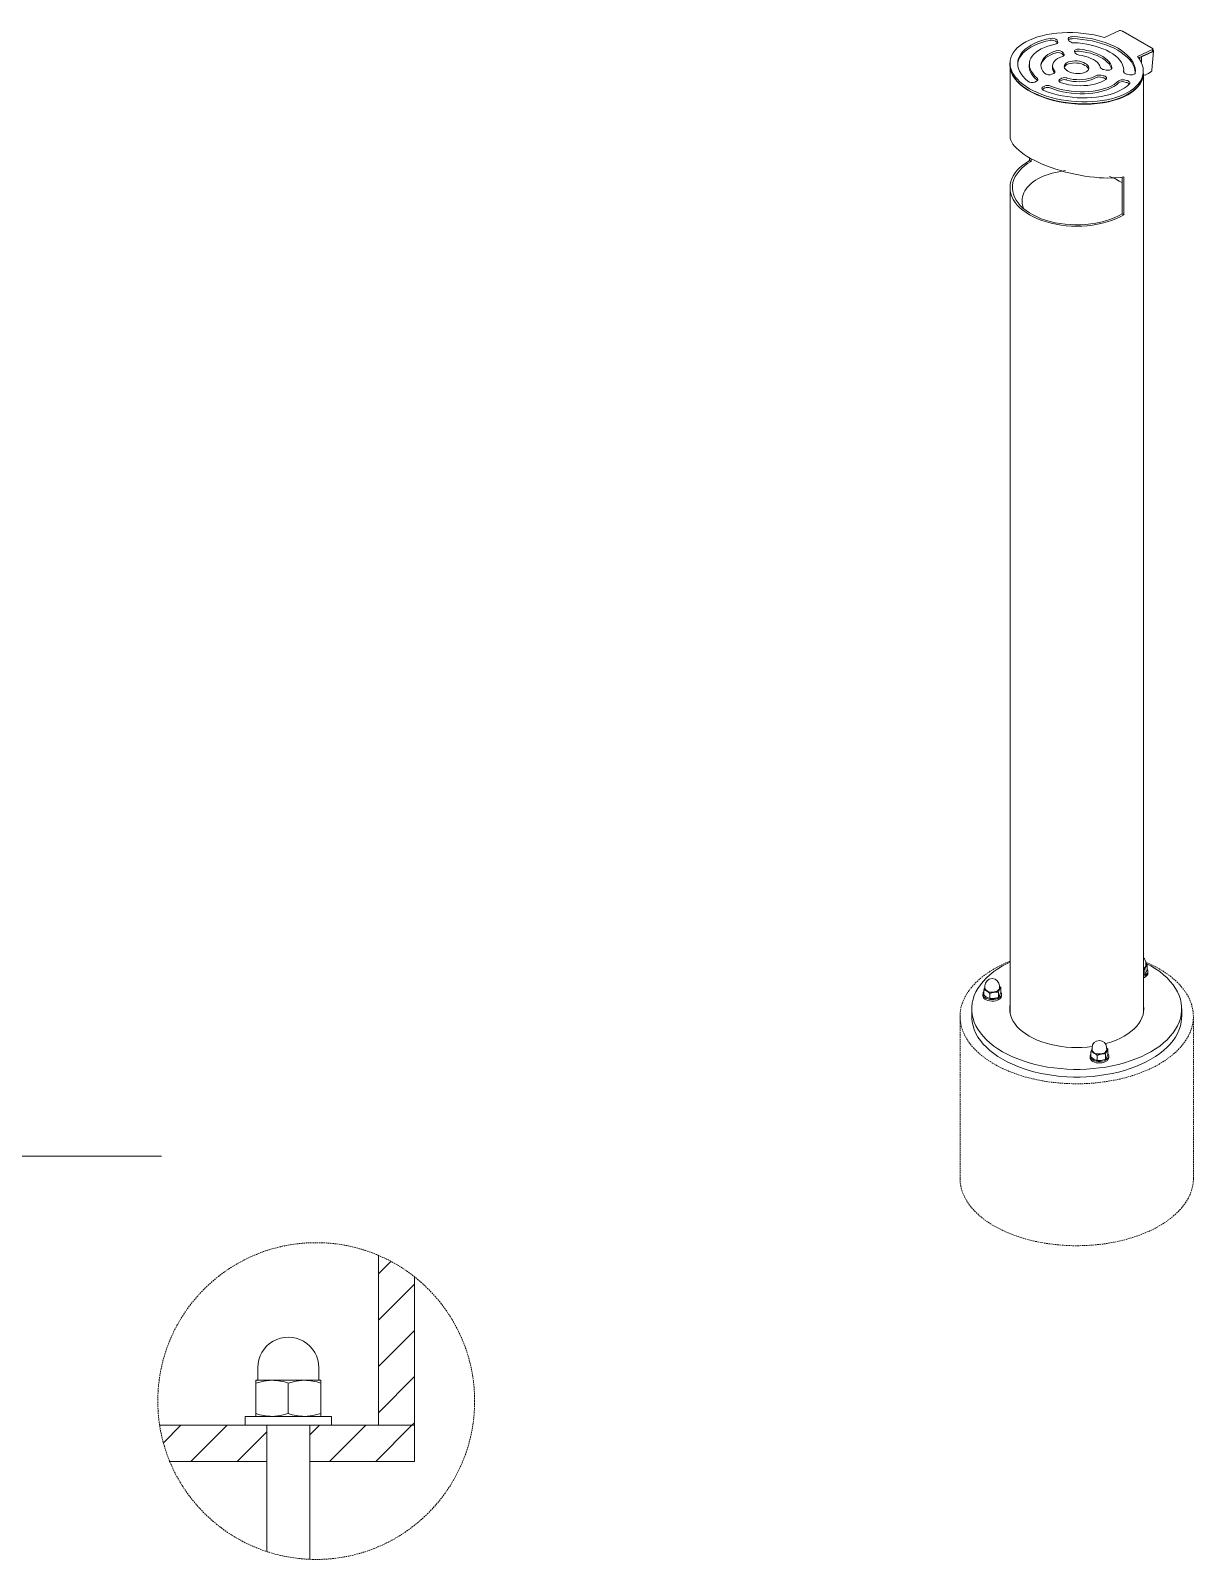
# Model space of a CAD drawing. Header units: millimetres. Extents: x 13 to 10225, y -4069 to 1684.
# Drawn here: x 1188 to 2184, y 286 to 1596 of the extents above; entities that cross this region are included whole.
import ezdxf

# ---------------------------------------------------------------- set-up
doc = ezdxf.new("R2010")
doc.units = ezdxf.units.MM
doc.linetypes.add('HIDDEN', pattern=[1.905, 1.27, -0.635])
doc.layers.add('ZANO_R', color=7, linetype='Continuous', lineweight=0)
doc.layers.add('ZANO_R_przerywana', color=7, linetype='HIDDEN', lineweight=0)

msp = doc.modelspace()

# ---------------------------------------------------------------- linework, layer by layer
at = {"layer": 'ZANO_R'}
for p, q in [((2067, 1584.9), (2066.6, 1585.6)), ((2067.3, 1586.3), (2066.8, 1587.4)), ((2076.4, 1588.1), (2076.9, 1587)), ((2120.3, 1595.7), (2107.3, 1589.8)), ((2149.1, 1580.1), (2123.3, 1595)), ((2072.4, 1574.2), (2072, 1575)), ((2072.7, 1575.6), (2072.2, 1576.7)), ((2081.8, 1577.5), (2082.3, 1576.4)), ((2135.6, 1573.4), (2148.6, 1579.4)), ((2136.5, 1572.2), (2148.5, 1577.7)), ((2137.8, 1572.8), (2137.8, 1570.4)), ((2139.1, 1573.4), (2139.2, 1573.3)), ((2148.4, 1577.6), (2139.2, 1573.3)), ((2139.2, 1573.3), (2139.2, 1567.7)), ((2148.1, 1561.8), (2149.5, 1578.1)), ((2148.2, 1577.7), (2148.4, 1577.6)), ((2148.5, 1577.7), (2148.6, 1579.4)), ((2026.6, 1569.2), (2026.4, 1567.4)), ((2026.5, 1564.1), (2026.5, 1505.3)), ((2043.1, 1567.7), (2042.9, 1566)), ((2062.4, 1558.3), (2063.9, 1559)), ((2063, 1566), (2062.9, 1564.3)), ((2064.6, 1559.4), (2064.6, 1559.5)), ((2106.8, 1562.3), (2108.8, 1561.8)), ((2123.8, 1560.4), (2123.9, 1560.8)), ((2140.5, 1557.9), (2140.6, 1559.6)), ((2140.7, 753.9), (2140.7, 1558.8)), ((2145, 1558.9), (2147, 1560.3)), ((2047.8, 1551.6), (2049.3, 1552.3)), ((2056.2, 1546.5), (2054.8, 1545.9)), ((2056.3, 1548.2), (2054.9, 1547.6)), ((2070.8, 1553.2), (2069.3, 1552.5)), ((2071, 1554.9), (2069.5, 1554.2)), ((2106.1, 1555.3), (2104.1, 1555.7)), ((2106.3, 1557), (2104.2, 1557.4)), ((2126.1, 1551.3), (2124.1, 1551.7)), ((2126.2, 1553), (2124.2, 1553.4)), ((2126.8, 1558.2), (2128.8, 1557.9)), ((2142.3, 1557.6), (2144.2, 1558.5)), ((2043.2, 1484.4), (2043.2, 1486.7)), ((2043.2, 1484.4), (2044.6, 1483.6)), ((2044.6, 1483.6), (2044.6, 1485.9)), ((2122.6, 1470.2), (2122.6, 1438.6)), ((2124, 1437.8), (2124, 1470.4)), ((2026.5, 1461.1), (2026.5, 753.9)), ((2122.6, 1438.6), (2124, 1437.8)), ((2140.7, 791.2), (2141.9, 791.2)), ((2141.9, 786.9), (2140.7, 786.5)), ((2141.9, 791.2), (2141.9, 786.9)), ((2142.9, 794.9), (2142.9, 796.6)), ((2143.9, 795.4), (2142.9, 796.2)), ((2143.9, 795.4), (2143.9, 791.1)), ((2144.6, 788.2), (2144.6, 789.5)), ((2004, 773.8), (2004, 769.4)), ((2004, 773.8), (2006.6, 772.7)), ((2005, 777.2), (2005, 775.5)), ((2016.5, 771.8), (2017.5, 774.4)), ((2017.5, 775.5), (2017.5, 777.2)), ((2018.5, 776), (2017.5, 776.8)), ((2018.5, 776), (2018.5, 771.7)), ((2003.2, 770.1), (2003.2, 768.8)), ((2009.3, 766.3), (2006.6, 767.4)), ((2009.3, 770.7), (2009.3, 766.3)), ((2016.5, 771.8), (2016.5, 767.5)), ((2018.5, 771.7), (2017.5, 769.1)), ((2019.2, 768.8), (2019.2, 770.1)), ((1993.7, 757.6), (1993.7, 751)), ((2026.5, 754.7), (2026.4, 754.3)), ((2140.8, 754.3), (2140.7, 754.7)), ((2173.6, 751), (2173.6, 757.6)), ((2095.8, 720.8), (2095.8, 716.4)), ((2096.8, 724.2), (2096.8, 722.5)), ((2108.3, 718.8), (2109.3, 721.4)), ((2109.3, 722.5), (2109.3, 724.2)), ((2110.3, 723), (2110.3, 718.7)), ((2095, 717.1), (2095, 715.8)), ((2101.1, 717.7), (2104.7, 718.7)), ((2101.1, 717.7), (2101.1, 713.3)), ((2108.3, 714.5), (2104.7, 713.4)), ((2108.3, 718.8), (2108.3, 714.5)), ((2110.3, 718.7), (2109.3, 716.1)), ((2111, 715.8), (2111, 717.1)), ((708.1, 631.2), (1299.7, 631.2)), ((1485.5, 546.3), (1485.5, 400.7)), ((1485.5, 530.4), (1496.2, 541.1)), ((1516.4, 527.9), (1516.4, 400.7)), ((1485.5, 490.8), (1516.4, 521.6)), ((1485.5, 451.2), (1516.4, 482)), ((1382.1, 450.1), (1382.1, 440)), ((1434.5, 440), (1434.5, 450.1)), ((1380.5, 436.8), (1380.5, 439.3)), ((1394.4, 439.3), (1380.5, 439.3)), ((1380.5, 436.8), (1387.3, 438.6)), ((1380.5, 436.8), (1380.5, 410.9)), ((1387.3, 438.6), (1394.4, 439.3)), ((1422.2, 439.3), (1394.4, 439.3)), ((1408.3, 436.8), (1415.1, 438.6)), ((1408.3, 436.8), (1408.3, 410.9)), ((1415.1, 438.6), (1422.2, 439.3)), ((1436.1, 439.3), (1422.2, 439.3)), ((1436.1, 436.8), (1436.1, 439.3)), ((1436.1, 436.8), (1436.1, 410.9)), ((1485.5, 411.5), (1516.4, 442.4)), ((1371.3, 408.4), (1371.3, 400.7)), ((1445.3, 408.4), (1371.3, 408.4)), ((1380.5, 408.4), (1380.5, 410.9)), ((1401.5, 409.1), (1394.4, 408.4)), ((1408.3, 410.9), (1401.5, 409.1)), ((1429.3, 409.1), (1422.2, 408.4)), ((1436.1, 410.9), (1429.3, 409.1)), ((1436.1, 408.4), (1436.1, 410.9)), ((1445.3, 400.7), (1445.3, 408.4)), ((1298.1, 400.7), (1389.8, 400.7)), ((1301.3, 385.8), (1316.3, 400.7)), ((1324.9, 369.8), (1355.8, 400.7)), ((1364.5, 369.8), (1389.8, 395.1)), ((1445.3, 400.7), (1371.3, 400.7)), ((1389.8, 369.8), (1389.8, 400.7)), ((1389.8, 400.7), (1389.8, 292.6)), ((1426.8, 369.8), (1426.8, 400.7)), ((1426.8, 400.7), (1516.4, 400.7)), ((1426.8, 400.7), (1426.8, 285.9)), ((1426.8, 392.5), (1435, 400.7)), ((1443.7, 369.8), (1474.6, 400.7)), ((1483.3, 369.8), (1514.2, 400.7)), ((1516.4, 400.7), (1485.5, 400.7)), ((1514.2, 400.7), (1516.4, 402.8)), ((1389.8, 369.8), (1306.1, 369.8)), ((1516.4, 369.8), (1426.8, 369.8))]:
    msp.add_line(p, q, dxfattribs=at)
at = {"layer": 'ZANO_R', "flags": 128}
for points in [[(2043.1, 1587.6), (2040.1, 1586.1), (2037.3, 1584.4), (2034.8, 1582.6), (2032.6, 1580.8), (2030.8, 1578.8), (2029.2, 1576.7), (2028, 1574.6), (2027.2, 1572.3), (2026.7, 1570.1), (2026.5, 1567.8), (2026.7, 1565.5), (2027.2, 1563.1), (2028.1, 1560.8), (2029.3, 1558.5), (2030.9, 1556.2), (2032.8, 1554), (2035, 1551.9), (2037.5, 1549.8), (2040.3, 1547.8), (2043.3, 1545.9), (2046.6, 1544.1), (2050.1, 1542.5), (2053.8, 1541), (2057.8, 1539.6), (2061.8, 1538.4), (2066, 1537.3), (2070.3, 1536.4), (2074.7, 1535.7), (2079.2, 1535.2), (2083.6, 1534.8), (2088.1, 1534.6), (2092.5, 1534.6), (2096.9, 1534.8), (2101.2, 1535.2), (2105.4, 1535.7), (2109.5, 1536.4), (2113.4, 1537.3), (2117.1, 1538.4), (2120.6, 1539.6), (2123.9, 1540.9)], [(2061.1, 1589), (2057.4, 1588.2), (2053.8, 1587.2), (2050.4, 1586), (2047.3, 1584.7), (2044.5, 1583.2), (2041.9, 1581.6), (2039.6, 1579.9), (2037.7, 1578), (2036, 1576), (2034.8, 1574), (2033.8, 1571.9), (2033.3, 1569.7), (2033.1, 1567.5), (2033.3, 1565.3), (2033.8, 1563.1), (2034.7, 1560.8), (2035.9, 1558.6), (2037.5, 1556.5), (2039.5, 1554.4), (2041.7, 1552.3)], [(2061, 1587.3), (2057.2, 1586.5), (2053.7, 1585.5), (2050.3, 1584.3), (2047.2, 1583), (2044.3, 1581.5), (2041.7, 1579.9), (2039.5, 1578.1), (2037.5, 1576.3), (2035.9, 1574.3), (2034.6, 1572.3), (2033.7, 1570.2), (2033.1, 1568), (2033.1, 1567.7)], [(2107.3, 1589.8), (2103, 1590.9), (2098.6, 1591.9), (2094.1, 1592.7), (2089.5, 1593.3), (2084.8, 1593.7), (2080.2, 1594), (2075.6, 1594), (2071.1, 1593.8), (2066.6, 1593.5), (2062.2, 1593), (2058, 1592.2), (2054, 1591.3), (2050.1, 1590.2), (2046.5, 1589), (2043.1, 1587.6)], [(2065.2, 1584.1), (2065.8, 1584.2), (2066.3, 1584.4), (2066.8, 1584.7), (2067.1, 1584.9), (2067.3, 1585.3), (2067.4, 1585.6), (2067.4, 1585.9), (2067.3, 1586.3)], [(2080, 1590.5), (2079.1, 1590.4), (2078.3, 1590.3), (2077.6, 1590.1), (2077, 1589.8), (2076.6, 1589.4), (2076.3, 1589), (2076.2, 1588.5), (2076.4, 1588.1)], [(2133.7, 1559.2), (2133.7, 1559.9), (2133.4, 1562.1), (2132.8, 1564.4), (2131.8, 1566.6), (2130.5, 1568.8), (2128.8, 1570.9), (2126.7, 1573), (2124.4, 1575), (2121.8, 1577), (2118.9, 1578.8), (2115.7, 1580.5), (2112.3, 1582), (2108.7, 1583.5), (2104.9, 1584.7), (2100.9, 1585.8), (2096.8, 1586.8), (2092.6, 1587.6), (2088.4, 1588.1), (2084.1, 1588.5), (2079.8, 1588.8)], [(2133.8, 1559.4), (2133.9, 1561.6), (2133.6, 1563.8), (2132.9, 1566.1), (2132, 1568.3), (2130.6, 1570.5), (2128.9, 1572.6), (2126.9, 1574.7), (2124.6, 1576.7), (2121.9, 1578.7), (2119, 1580.5), (2115.8, 1582.2), (2112.4, 1583.7), (2108.8, 1585.2), (2105, 1586.4), (2101.1, 1587.6), (2097, 1588.5), (2092.8, 1589.3), (2088.5, 1589.8), (2084.2, 1590.2), (2080, 1590.5)], [(2081, 1585.3), (2084.8, 1585.1), (2088.6, 1584.7), (2092.3, 1584.1), (2096, 1583.3), (2099.5, 1582.4), (2102.9, 1581.3), (2106.1, 1580.1), (2109.2, 1578.8), (2112, 1577.3), (2114.5, 1575.7), (2116.8, 1574), (2118.8, 1572.2), (2120.5, 1570.3), (2121.9, 1568.4), (2122.9, 1566.4), (2123.5, 1564.5), (2123.9, 1562.5), (2123.8, 1560.5)], [(2049.8, 1554.9), (2047.8, 1556.7), (2046.2, 1558.5), (2044.9, 1560.5), (2043.9, 1562.4), (2043.3, 1564.4), (2043.1, 1566.3), (2043.2, 1568.3), (2043.6, 1570.2), (2044.4, 1572.1), (2045.5, 1573.9), (2047, 1575.6), (2048.8, 1577.2), (2050.9, 1578.7), (2053.3, 1580.1), (2055.9, 1581.3), (2058.8, 1582.4), (2061.9, 1583.3), (2065.2, 1584.1)], [(2066, 1578.3), (2063.4, 1577.4), (2061.1, 1576.3), (2059, 1575.2), (2057.2, 1573.9), (2055.7, 1572.4), (2054.5, 1570.9), (2053.7, 1569.3), (2053.2, 1567.7), (2053, 1566), (2053.2, 1564.3), (2053.8, 1562.6), (2054.7, 1560.9), (2056, 1559.3)], [(2065.9, 1576.5), (2063.3, 1575.7), (2060.9, 1574.6), (2058.8, 1573.5), (2057, 1572.2), (2055.5, 1570.7), (2054.4, 1569.2), (2053.5, 1567.6), (2053, 1566)], [(2064.7, 1561.2), (2063.8, 1562.6), (2063.2, 1564), (2063, 1565.4), (2063.2, 1566.9), (2063.7, 1568.2), (2064.6, 1569.5), (2065.8, 1570.7), (2067.3, 1571.8), (2069.2, 1572.7), (2071.2, 1573.5)], [(2071.2, 1573.5), (2071.7, 1573.7), (2072.1, 1573.9), (2072.4, 1574.1), (2072.6, 1574.4), (2072.8, 1574.7), (2072.8, 1575), (2072.8, 1575.3), (2072.7, 1575.6)], [(2085.9, 1579.8), (2085, 1579.8), (2084.1, 1579.8), (2083.3, 1579.6), (2082.6, 1579.3), (2082, 1578.9), (2081.7, 1578.4), (2081.6, 1578), (2081.8, 1577.5)], [(2085.7, 1574.6), (2088.4, 1574.2), (2091.1, 1573.6), (2093.5, 1572.8), (2095.8, 1571.9), (2097.9, 1570.8), (2099.7, 1569.7), (2101.3, 1568.4), (2102.5, 1567), (2103.3, 1565.6), (2103.8, 1564.2)], [(2113.5, 1562.7), (2113.2, 1563.7), (2112.4, 1565.4), (2111.3, 1567.1), (2109.8, 1568.7), (2108, 1570.2), (2105.9, 1571.7), (2103.6, 1573), (2101, 1574.2), (2098.3, 1575.3), (2095.3, 1576.3), (2092.2, 1577), (2089.1, 1577.6), (2085.8, 1578.1)], [(2113.8, 1563.7), (2113.4, 1565.4), (2112.5, 1567.1), (2111.4, 1568.8), (2109.9, 1570.4), (2108.2, 1571.9), (2106.1, 1573.4), (2103.8, 1574.7), (2101.2, 1575.9), (2098.4, 1577), (2095.5, 1578), (2092.4, 1578.7), (2089.2, 1579.4), (2085.9, 1579.8)], [(2123.9, 1540.9), (2127, 1542.5), (2129.8, 1544.2), (2132.4, 1546.1), (2134.6, 1548), (2136.5, 1550.1), (2138.1, 1552.2), (2139.3, 1554.5), (2140.1, 1556.8), (2140.6, 1559.1), (2140.6, 1561.5), (2140.4, 1563.9), (2139.7, 1566.3), (2138.7, 1568.7), (2137.3, 1571.1), (2135.6, 1573.4)], [(2026.4, 1567.4), (2026.4, 1566.1), (2026.5, 1563.7), (2027.1, 1561.4), (2028, 1559.1), (2029.2, 1556.8), (2030.8, 1554.5), (2032.6, 1552.3), (2034.8, 1550.2), (2037.3, 1548.1), (2040.1, 1546.1), (2043.2, 1544.2), (2046.4, 1542.4), (2050, 1540.8), (2053.7, 1539.3), (2057.6, 1537.9), (2061.7, 1536.7), (2065.9, 1535.6), (2070.2, 1534.7), (2074.6, 1534), (2079, 1533.5), (2083.5, 1533.1), (2088, 1532.9), (2092.4, 1532.9), (2096.8, 1533.1), (2101.1, 1533.4), (2105.3, 1534), (2109.3, 1534.7), (2113.2, 1535.6), (2116.9, 1536.6), (2120.4, 1537.9), (2123.7, 1539.2)], [(2049.6, 1553.1), (2047.7, 1555), (2046.1, 1556.8), (2044.8, 1558.7), (2043.8, 1560.7), (2043.2, 1562.7), (2042.9, 1564.6), (2042.9, 1566)], [(2063.9, 1559), (2064.3, 1559.2), (2064.6, 1559.4), (2064.8, 1559.7), (2065, 1560), (2065, 1560.3), (2065, 1560.6), (2064.9, 1560.9), (2064.7, 1561.2)], [(2076.1, 1560.9), (2077.6, 1560.1), (2079.3, 1559.5), (2081.1, 1559.1), (2083, 1558.9), (2085, 1558.8), (2086.8, 1558.9), (2088.6, 1559.2), (2090.2, 1559.7), (2091.6, 1560.3), (2092.7, 1561), (2093.5, 1561.9), (2093.9, 1562.9), (2094, 1563.9), (2093.7, 1564.9), (2093.1, 1565.9), (2092.1, 1566.8), (2090.9, 1567.6), (2089.4, 1568.4), (2087.7, 1569), (2085.9, 1569.4), (2083.9, 1569.7), (2082, 1569.7), (2080.1, 1569.6), (2078.3, 1569.3), (2076.7, 1568.9), (2075.4, 1568.2), (2074.3, 1567.5), (2073.5, 1566.6), (2073.1, 1565.7), (2073, 1564.7), (2073.2, 1563.6), (2073.9, 1562.7), (2074.8, 1561.7), (2076.1, 1560.9)], [(2093.8, 1562.5), (2093.6, 1563.2), (2092.9, 1564.1), (2092, 1565.1), (2090.7, 1565.9), (2089.2, 1566.7), (2087.6, 1567.3), (2085.7, 1567.7), (2083.8, 1567.9), (2081.8, 1568), (2080, 1567.9), (2078.2, 1567.6), (2076.6, 1567.1), (2075.2, 1566.5), (2074.1, 1565.8), (2073.3, 1564.9), (2073, 1564.3)], [(2108.8, 1561.8), (2109.8, 1561.7), (2110.7, 1561.7), (2111.6, 1561.8), (2112.4, 1562), (2113.1, 1562.4), (2113.5, 1562.8), (2113.8, 1563.2), (2113.8, 1563.7)], [(2123.8, 1560.5), (2123.9, 1560.2), (2124, 1559.8), (2124.2, 1559.5), (2124.6, 1559.2), (2125, 1558.9), (2125.6, 1558.6), (2126.2, 1558.4), (2126.8, 1558.2)], [(2128.8, 1557.9), (2129.6, 1557.7), (2130.5, 1557.7), (2131.3, 1557.8), (2132.1, 1558), (2132.8, 1558.2), (2133.3, 1558.6), (2133.6, 1559), (2133.8, 1559.4)], [(2049.3, 1552.3), (2049.7, 1552.5), (2050.1, 1552.8), (2050.3, 1553.1), (2050.4, 1553.5), (2050.4, 1553.8), (2050.3, 1554.2), (2050.1, 1554.5), (2049.8, 1554.9)], [(2050, 1552.8), (2049.9, 1552.8), (2049.6, 1553.1)], [(2054.9, 1547.6), (2054.4, 1547.2), (2054, 1546.9), (2053.8, 1546.4), (2053.8, 1546), (2053.9, 1545.5), (2054.3, 1545.1), (2054.8, 1544.7), (2055.5, 1544.4)], [(2054.8, 1545.9), (2054.2, 1545.5), (2054, 1545.4)], [(2055.5, 1544.4), (2059.2, 1543), (2063, 1541.7), (2067, 1540.7), (2071.2, 1539.8), (2075.4, 1539.1), (2079.6, 1538.5), (2083.9, 1538.2), (2088.2, 1538), (2092.5, 1538.1), (2096.7, 1538.3), (2100.7, 1538.7), (2104.7, 1539.3), (2108.5, 1540.1), (2112.2, 1541), (2115.6, 1542.2), (2118.8, 1543.4), (2121.7, 1544.9), (2124.4, 1546.4), (2126.7, 1548.2), (2128.8, 1550)], [(2119.5, 1550.9), (2117.7, 1549.3), (2115.5, 1547.9), (2113.1, 1546.5), (2110.4, 1545.3), (2107.5, 1544.3), (2104.3, 1543.4), (2101, 1542.6), (2097.5, 1542.1), (2093.9, 1541.7), (2090.2, 1541.5), (2086.4, 1541.5), (2082.7, 1541.7), (2078.9, 1542.1), (2075.1, 1542.6), (2071.5, 1543.3), (2067.9, 1544.2), (2064.5, 1545.3), (2061.2, 1546.5)], [(2119.7, 1552.6), (2117.8, 1551.1), (2115.7, 1549.6), (2113.2, 1548.2), (2110.5, 1547), (2107.6, 1546), (2104.5, 1545.1), (2101.1, 1544.3), (2097.7, 1543.8), (2094, 1543.4), (2090.3, 1543.2), (2086.6, 1543.2), (2082.8, 1543.4), (2079, 1543.8), (2075.3, 1544.3), (2071.6, 1545), (2068, 1545.9), (2064.6, 1547), (2061.3, 1548.2)], [(2069.5, 1554.2), (2068.9, 1553.9), (2068.5, 1553.4), (2068.3, 1553), (2068.4, 1552.5), (2068.6, 1552), (2069.1, 1551.5), (2069.8, 1551.1), (2070.6, 1550.8)], [(2069.3, 1552.5), (2068.7, 1552.1), (2068.6, 1552)], [(2070.6, 1550.8), (2073.6, 1550), (2076.8, 1549.3), (2080, 1548.8), (2083.3, 1548.5), (2086.6, 1548.4), (2089.8, 1548.5), (2093, 1548.7), (2096.1, 1549.1), (2099, 1549.7), (2101.7, 1550.5), (2104.2, 1551.4), (2106.5, 1552.5), (2108.5, 1553.7)], [(2099.8, 1555.2), (2098.1, 1554.3), (2096, 1553.4), (2093.7, 1552.8), (2091.3, 1552.3), (2088.7, 1552), (2086, 1551.9), (2083.2, 1552), (2080.5, 1552.2), (2077.8, 1552.7), (2075.2, 1553.3)], [(2100, 1556.9), (2098.2, 1556), (2096.2, 1555.1), (2093.9, 1554.5), (2091.4, 1554), (2088.8, 1553.7), (2086.1, 1553.6), (2083.4, 1553.7), (2080.6, 1553.9), (2078, 1554.4), (2075.4, 1555)], [(2108.5, 1553.7), (2109, 1554.1), (2109.2, 1554.6), (2109.2, 1555.1), (2109, 1555.6), (2108.6, 1556), (2107.9, 1556.5), (2107.2, 1556.8), (2106.3, 1557)], [(2123.7, 1539.2), (2126.9, 1540.8), (2129.7, 1542.5), (2132.2, 1544.3), (2134.5, 1546.3), (2136.4, 1548.4), (2137.9, 1550.5), (2139.1, 1552.8), (2139.9, 1555.1), (2140.4, 1557.4), (2140.5, 1557.9)], [(2128.8, 1550), (2129.1, 1550.4), (2129.2, 1550.8), (2129.1, 1551.3), (2128.8, 1551.7), (2128.4, 1552.2), (2127.8, 1552.5), (2127, 1552.8), (2126.2, 1553)], [(2124, 1437.8), (2120.7, 1436), (2117.2, 1434.4), (2113.5, 1433), (2109.6, 1431.7), (2105.5, 1430.6), (2101.3, 1429.7), (2097, 1429), (2092.6, 1428.5), (2088.1, 1428.2), (2083.6, 1428.1), (2079.1, 1428.2), (2074.7, 1428.5), (2070.3, 1429), (2066, 1429.7), (2061.8, 1430.6), (2057.7, 1431.7), (2053.8, 1433), (2050, 1434.4), (2046.5, 1436), (2043.2, 1437.8), (2040.2, 1439.7), (2037.4, 1441.7), (2034.9, 1443.9), (2032.7, 1446.1), (2030.8, 1448.5), (2029.3, 1450.9), (2028.1, 1453.4), (2027.2, 1455.9), (2026.7, 1458.5), (2026.5, 1461.1), (2026.7, 1463.7), (2027.2, 1466.3), (2028.1, 1468.8), (2029.3, 1471.3), (2030.8, 1473.7), (2032.7, 1476.1), (2034.9, 1478.3), (2037.4, 1480.5), (2040.2, 1482.5), (2043.2, 1484.4)], [(2122.6, 1438.6), (2119.3, 1436.9), (2115.8, 1435.3), (2112.1, 1433.9), (2108.3, 1432.6), (2104.2, 1431.6), (2100, 1430.7), (2095.7, 1430), (2091.4, 1429.6), (2087, 1429.3), (2082.5, 1429.3), (2078.1, 1429.4), (2073.7, 1429.8), (2069.4, 1430.4), (2065.1, 1431.1), (2061, 1432.1), (2057, 1433.2), (2053.2, 1434.5), (2049.6, 1436), (2046.2, 1437.7), (2043.1, 1439.5), (2040.2, 1441.5), (2037.6, 1443.5), (2035.3, 1445.7), (2033.4, 1448), (2031.7, 1450.4), (2030.4, 1452.9), (2029.4, 1455.4), (2028.8, 1457.9), (2028.5, 1460.5), (2028.6, 1463), (2029, 1465.6), (2029.8, 1468.1), (2031, 1470.6), (2032.5, 1473), (2034.3, 1475.3), (2036.4, 1477.6), (2038.9, 1479.7), (2041.6, 1481.7), (2044.6, 1483.6)], [(2026.5, 797.7), (2024.1, 796.5), (2020, 794.3), (2016.1, 791.9), (2012.5, 789.4), (2009.2, 786.7), (2006.2, 784), (2003.5, 781.1), (2001.1, 778.2), (1999, 775.1), (1997.2, 772), (1995.8, 768.9), (1994.8, 765.7), (1994.1, 762.4), (1993.7, 759.2), (1993.7, 755.9), (1994.1, 752.7), (1994.8, 749.4), (1995.8, 746.2), (1997.2, 743.1), (1999, 740), (2001.1, 736.9), (2003.5, 734), (2006.2, 731.1), (2009.2, 728.4), (2012.5, 725.7), (2016.1, 723.2), (2020, 720.8)], [(2020, 720.8), (2024.1, 718.6), (2028.5, 716.5), (2033.1, 714.6), (2037.8, 712.9), (2042.8, 711.3), (2047.9, 709.9), (2053.2, 708.7), (2058.5, 707.7), (2064, 706.9), (2069.6, 706.3), (2075.2, 705.9), (2080.8, 705.6), (2086.5, 705.6), (2092.1, 705.9), (2097.7, 706.3), (2103.2, 706.9), (2108.7, 707.7), (2114.1, 708.7), (2119.4, 709.9), (2124.5, 711.3), (2129.4, 712.9), (2134.2, 714.6), (2138.8, 716.5), (2143.1, 718.6), (2147.2, 720.8), (2151.1, 723.2), (2154.7, 725.7), (2158, 728.4), (2161.1, 731.1), (2163.8, 734), (2166.2, 736.9), (2168.3, 740), (2170, 743.1), (2171.4, 746.2), (2172.5, 749.4), (2173.2, 752.7), (2173.5, 755.9), (2173.5, 759.2), (2173.2, 762.4), (2172.5, 765.7), (2171.4, 768.9), (2170, 772), (2168.3, 775.1), (2166.2, 778.2), (2163.8, 781.1), (2161.1, 784), (2158, 786.7), (2154.7, 789.4), (2151.1, 791.9), (2147.2, 794.3), (2143.1, 796.5), (2142.9, 796.6)], [(2140.6, 784.2), (2141.6, 784.5), (2142.8, 785.2), (2143.8, 786.1), (2144.4, 787), (2144.6, 788), (2144.6, 788.2)], [(2140.7, 785.5), (2141.6, 785.8), (2142.8, 786.5), (2143.8, 787.4), (2144.4, 788.3), (2144.6, 789.3), (2144.5, 790.3), (2144, 791.3), (2143.9, 791.4)], [(2012.9, 771.8), (2011.3, 771.7), (2009.8, 771.8), (2008.4, 772.1), (2007.1, 772.6), (2006, 773.2), (2005.3, 774), (2004.9, 774.8), (2004.9, 775.7), (2005, 776.1)], [(2005, 775.5), (2005, 775), (2005.4, 774.1), (2006.1, 773.4), (2007.2, 772.7), (2008.4, 772.2), (2009.8, 771.9), (2011.3, 771.9), (2012.8, 772)], [(2012.8, 772), (2014.2, 772.3), (2015.4, 772.8), (2016.4, 773.5), (2017.1, 774.3), (2017.4, 775.1), (2017.5, 775.5)], [(2017.5, 776.1), (2017.5, 775.9), (2017.5, 775), (2017.2, 774.1), (2016.5, 773.3), (2015.5, 772.7), (2014.3, 772.1), (2012.9, 771.8)], [(2004.9, 767.3), (2006.1, 766.5), (2007.5, 766), (2009.1, 765.6), (2010.8, 765.4), (2012.5, 765.5), (2014.2, 765.8), (2015.7, 766.2), (2017, 766.9), (2018.1, 767.7), (2018.8, 768.6), (2019.2, 769.6), (2019.2, 770.6), (2018.8, 771.5), (2018.5, 772)], [(2004.9, 765.9), (2006.1, 765.2), (2007.5, 764.7), (2009.1, 764.3), (2010.8, 764.1), (2012.5, 764.2), (2014.2, 764.5), (2015.7, 764.9), (2017, 765.6), (2018.1, 766.4), (2018.8, 767.3), (2019.2, 768.3), (2019.2, 768.8)], [(2026.5, 761.2), (2026.3, 760.2), (2026.2, 757.6), (2026.3, 754.9), (2026.9, 752.4), (2027.7, 749.8), (2029, 747.3), (2030.5, 744.9), (2032.4, 742.5), (2034.6, 740.2), (2037.1, 738.1), (2039.9, 736), (2043, 734.1)], [(2108.3, 727.6), (2109.7, 728), (2113.7, 729.3), (2117.4, 730.7), (2121, 732.3), (2124.3, 734.1), (2127.3, 736), (2130.1, 738.1), (2132.6, 740.2), (2134.8, 742.5), (2136.7, 744.9), (2138.3, 747.3), (2139.5, 749.8), (2140.4, 752.4), (2140.9, 754.9), (2141.1, 757.6), (2140.9, 760.2), (2140.7, 761.2)], [(1993.7, 751), (1993.7, 749.4), (1994.1, 746.1), (1994.8, 742.9), (1995.8, 739.7), (1997.2, 736.5), (1999, 733.4), (2001.1, 730.4), (2003.5, 727.4), (2006.2, 724.6), (2009.2, 721.8), (2012.5, 719.2), (2016.1, 716.7), (2020, 714.3)], [(2020, 714.3), (2024.1, 712.1), (2028.5, 710), (2033.1, 708.1), (2037.8, 706.3), (2042.8, 704.8), (2047.9, 703.4), (2053.2, 702.2), (2058.5, 701.2), (2064, 700.3), (2069.6, 699.7), (2075.2, 699.3), (2080.8, 699.1), (2086.5, 699.1), (2092.1, 699.3), (2097.7, 699.7), (2103.2, 700.3), (2108.7, 701.2), (2114.1, 702.2), (2119.4, 703.4), (2124.5, 704.8), (2129.4, 706.3), (2134.2, 708.1), (2138.8, 710), (2143.1, 712.1), (2147.2, 714.3), (2151.1, 716.7), (2154.7, 719.2), (2158, 721.8), (2161.1, 724.6), (2163.8, 727.4), (2166.2, 730.4), (2168.3, 733.4), (2170, 736.5), (2171.4, 739.7), (2172.5, 742.9), (2173.2, 746.1), (2173.5, 749.4), (2173.6, 751)], [(2043, 734.1), (2046.3, 732.3), (2049.8, 730.7), (2053.6, 729.3), (2057.5, 728), (2061.6, 726.9), (2065.9, 726), (2070.2, 725.3), (2074.6, 724.8), (2079.1, 724.5), (2083.6, 724.4), (2088.1, 724.5), (2092.6, 724.8), (2096.9, 725.3)], [(2109.3, 723.1), (2109.4, 722.6), (2109.3, 721.7), (2108.8, 720.9), (2108, 720.1), (2107, 719.5), (2105.6, 719), (2104.2, 718.7), (2102.6, 718.7), (2101.1, 718.9), (2099.7, 719.2), (2098.5, 719.8), (2097.6, 720.5), (2096.9, 721.3), (2096.7, 722.1), (2096.8, 723), (2096.8, 723.1)], [(2096.8, 722.5), (2096.8, 722.2), (2097.1, 721.4), (2097.7, 720.6), (2098.6, 719.9), (2099.8, 719.4), (2101.2, 719), (2102.7, 718.9), (2104.2, 718.9), (2105.6, 719.2), (2106.9, 719.6), (2107.9, 720.2), (2108.7, 721), (2109.2, 721.8), (2109.3, 722.5)], [(2095.8, 719), (2095.4, 718.4), (2095, 717.4), (2095.1, 716.4), (2095.6, 715.4), (2096.3, 714.5), (2097.4, 713.8), (2098.8, 713.1), (2100.4, 712.7), (2102, 712.5), (2103.8, 712.5), (2105.5, 712.7), (2107.1, 713.1), (2108.4, 713.7), (2109.6, 714.4), (2110.4, 715.3), (2110.4, 715.3)], [(2095, 715.8), (2095.1, 715.1), (2095.6, 714.1), (2096.3, 713.2), (2097.4, 712.4), (2098.8, 711.8), (2100.4, 711.4), (2102, 711.2), (2103.8, 711.2), (2105.5, 711.4), (2107.1, 711.8), (2108.4, 712.4), (2109.6, 713.1), (2110.4, 714)], [(2110.4, 714), (2110.9, 714.9), (2111, 715.8)]]:
    msp.add_lwpolyline(points, dxfattribs=at)
at = {"layer": 'ZANO_R'}
for points in [[(2074.1, 1475.7), (2071.2, 1475.3), (2068.2, 1474.8), (2065.4, 1474.2), (2062.6, 1473.5), (2059.9, 1472.7), (2057.4, 1471.8), (2054.9, 1470.9), (2052.6, 1469.8), (2050.4, 1468.6), (2048.3, 1467.4), (2046.4, 1466), (2044.6, 1464.6), (2043.1, 1463.1), (2041.6, 1461.6), (2040.4, 1460), (2039.3, 1458.4), (2038.4, 1456.7), (2037.7, 1455), (2037.2, 1453.2), (2036.9, 1451.5), (2036.8, 1449.7), (2036.9, 1447.9), (2037.2, 1446.1), (2037.7, 1444.3), (2038, 1443.2)], [(2122.3, 1465.4), (2120.1, 1466.7), (2117.8, 1468), (2115.4, 1469.2), (2111.8, 1470.6)], [(1516.4, 400.7), (1516.4, 369.8)]]:
    msp.add_lwpolyline(points, dxfattribs=at)
for centre, radius, start, end in [((2062.4, 1581.9), 5.63, 42.1299, 104.8624), ((2062.6, 1583.6), 5.63, 42.1299, 104.8624), ((2079.3, 1584.2), 4.56, 83.748, 127.7249), ((2080.7, 1590.1), 4.88, 219.3479, 273.7063), ((2067.8, 1571.1), 5.77, 42.7269, 109.1236), ((2067.9, 1572.8), 5.77, 42.7269, 109.1236), ((2084.9, 1573.1), 5.02, 79.3993, 126.2754), ((2085.9, 1579.1), 4.45, 217.7119, 268.5918), ((2060, 1564.1), 6.27, 230.0954, 292.6113), ((2069.5, 1564), 6.69, 176.9355, 221.9058), ((2107, 1565.8), 3.53, 206.6891, 266.4833), ((2142.3, 1562.8), 4.72, 294.8308, 305.4196), ((2045.4, 1557.7), 6.55, 235.5083, 291.6809), ((2058.6, 1540.1), 6.86, 68.0726, 110.888), ((2058.8, 1541.8), 6.86, 68.0726, 110.888), ((2073.2, 1546.9), 6.78, 73.0993, 111.0665), ((2073.4, 1548.6), 6.78, 73.0993, 111.0665), ((2102.6, 1549.8), 6.13, 76.4228, 117.127), ((2102.8, 1551.5), 6.13, 76.4228, 117.127), ((2105.5, 1550.9), 4.44, 42.7886, 82.4161), ((2122.6, 1546.4), 5.53, 74.7656, 124.5787), ((2122.8, 1548.1), 5.53, 74.7656, 124.5787), ((2125.5, 1547), 4.36, 42.3863, 82.8071), ((2141.1, 1560), 2.62, 261.1899, 297.0785), ((2136.6, 796.6), 6.25, 0, 48.7978), ((2139.7, 795), 3.18, 288.4157, 9.1045), ((2139.7, 795.2), 3.23, 289.5757, 354.1082), ((2139, 795.9), 4.43, 292.6847, 330.9128), ((2140.8, 794.8), 2.28, 334.7665, 26.8658), ((2007.6, 775.4), 2.86, 160.539, 249.2579), ((2011.2, 777.2), 6.25, 0, 180), ((2012.5, 777.7), 5.93, 273.4335, 326.5611), ((2015.4, 775.4), 2.28, 334.7665, 26.8658), ((2006.7, 768.9), 3.49, 182.5914, 238.2468), ((2006.5, 770), 3.2, 141.5782, 239.7995), ((2011.2, 781.6), 9.97, 242.6428, 279.7711), ((2099.4, 722.4), 2.86, 160.539, 249.2579), ((2103, 724.2), 6.25, 0, 180), ((2104.4, 724.7), 5.93, 273.4335, 326.5611), ((2107.2, 722.4), 2.28, 334.7665, 26.8658), ((2103, 728.6), 9.97, 242.6428, 279.7711), ((2108.1, 717.1), 2.93, 322.6365, 41.6224), ((1408.3, 450.1), 26.2, 359.9997, 180.0003), ((1381.3, 440), 0.772, 270.0029, 359.9902), ((1394.1, 397.2), 42.1, 70.227, 89.5168), ((1421.8, 397.2), 42.1, 70.227, 89.5168), ((1435.3, 440), 0.772, 180.0098, 269.9971), ((1394.8, 450.5), 42.1, 250.2279, 269.5163), ((1422.5, 450.5), 42.1, 250.2279, 269.5163)]:
    msp.add_arc(centre, radius, start, end, dxfattribs=at)
for centre, major_axis, ratio, start_param, end_param in [((2083.6, 1562.3), (57.1, -4.7), 0.51383, 3.361717, 6.384255), ((2083.6, 1493.7), (56.9, -13.3), 0.358327, 3.225049, 5.581243)]:
    msp.add_ellipse(centre, major_axis=major_axis, ratio=ratio, start_param=start_param, end_param=end_param, dxfattribs=at)
for points, knots in [([(2123.2, 1595), (2122.9, 1595.2), (2122, 1595.7), (2120.9, 1595.7), (2120.3, 1595.7)], [0, 0, 0, 0, 0.423772, 1, 1, 1, 1]), ([(2148.6, 1578.8), (2148.8, 1578.7), (2149.3, 1578.6), (2149.6, 1578.2), (2149.5, 1577.9), (2149, 1577.6), (2148.6, 1577.6), (2148.4, 1577.6)], [0, 0, 0, 0, 0.159708, 0.402758, 0.645808, 0.888857, 1, 1, 1, 1]), ([(2148.5, 1578.3), (2148.5, 1578.6), (2148.6, 1579), (2148.7, 1579.4), (2148.8, 1579.6), (2148.8, 1579.6), (2148.8, 1579.6)], [0, 0, 0, 0, 0.344586, 0.657333, 0.932137, 1, 1, 1, 1]), ([(2148.6, 1579.4), (2148.7, 1579.6), (2149, 1580.1), (2149, 1580.1), (2149.1, 1580.1)], [0, 0, 0, 0, 0.576228, 1, 1, 1, 1]), ([(2149.1, 1580.1), (2149.1, 1580), (2149.1, 1579.9), (2148.8, 1579.6), (2148.8, 1579.5)], [0, 0, 0, 0, 0.859804, 1, 1, 1, 1]), ([(2148.1, 1561.8), (2148.1, 1561.6), (2148.1, 1561.2), (2147.6, 1560.7), (2147.1, 1560.4), (2147, 1560.3)], [0, 0, 0, 0, 0.2596535, 0.7174383, 1, 1, 1, 1]), ([(2141.9, 791.2), (2142.2, 791.9), (2142.5, 792.9), (2142.8, 793.6), (2142.9, 793.8)], [0, 0, 0, 0, 0.7459206, 1, 1, 1, 1]), ([(2142.9, 788.5), (2142.8, 788.3), (2142.5, 787.6), (2142.2, 787.2), (2141.9, 786.9)], [0, 0, 0, 0, 0.2540794, 1, 1, 1, 1]), ([(2142.9, 793.8), (2143.2, 794.3), (2143.5, 794.9), (2143.8, 795.3), (2143.9, 795.4)], [0, 0, 0, 0, 0.7608009, 1, 1, 1, 1]), ([(2143.9, 791.1), (2143.8, 790.8), (2143.5, 789.9), (2143.2, 789.1), (2142.9, 788.5)], [0, 0, 0, 0, 0.239199, 1, 1, 1, 1]), ([(2004.9, 776.3), (2004.9, 776.3), (2004.6, 775.6), (2004.3, 774.6), (2004, 773.8)], [0, 0, 0, 0, 0.0702148, 1, 1, 1, 1]), ([(2017.5, 774.4), (2017.5, 774.4), (2017.8, 775.1), (2018.2, 775.6), (2018.5, 776)], [0, 0, 0, 0, 0.0702148, 1, 1, 1, 1]), ([(2006.6, 767.4), (2006.6, 767.4), (2005.7, 768), (2004.8, 768.7), (2004, 769.4)], [0, 0, 0, 0, 0.070215, 1, 1, 1, 1]), ([(2006.6, 772.7), (2006.7, 772.7), (2007.6, 772.2), (2008.5, 771.4), (2009.3, 770.7)], [0, 0, 0, 0, 0.070215, 1, 1, 1, 1]), ([(2012.9, 771.7), (2012, 771.5), (2010.7, 771.3), (2009.6, 770.8), (2009.3, 770.7)], [0, 0, 0, 0, 0.760801, 1, 1, 1, 1]), ([(2009.3, 766.3), (2009.6, 766.3), (2010.7, 766.2), (2012, 766.3), (2012.9, 766.4)], [0, 0, 0, 0, 0.239199, 1, 1, 1, 1]), ([(2016.5, 771.8), (2015.6, 771.9), (2014.4, 771.9), (2013.2, 771.8), (2012.9, 771.7)], [0, 0, 0, 0, 0.7459206, 1, 1, 1, 1]), ([(2012.9, 766.4), (2013.2, 766.5), (2014.4, 766.7), (2015.6, 767.1), (2016.5, 767.5)], [0, 0, 0, 0, 0.254079, 1, 1, 1, 1]), ([(2017.5, 769.1), (2017.5, 769), (2017.1, 768.3), (2016.8, 767.9), (2016.5, 767.5)], [0, 0, 0, 0, 0.0702148, 1, 1, 1, 1]), ([(2096.8, 723.3), (2096.7, 723.3), (2096.4, 722.6), (2096.1, 721.6), (2095.8, 720.8)], [0, 0, 0, 0, 0.070215, 1, 1, 1, 1]), ([(2095.8, 720.8), (2096.4, 720.6), (2097.3, 720.3), (2098.2, 719.8), (2098.4, 719.7)], [0, 0, 0, 0, 0.745921, 1, 1, 1, 1]), ([(2109.3, 723.8), (2109.4, 723.7), (2109.7, 723.5), (2110.1, 723.2), (2110.3, 723)], [0, 0, 0, 0, 0.371462, 1, 1, 1, 1]), ([(2109.3, 721.4), (2109.3, 721.4), (2109.7, 722.1), (2110, 722.6), (2110.3, 723)], [0, 0, 0, 0, 0.070215, 1, 1, 1, 1]), ([(2098.4, 714.4), (2098.2, 714.5), (2097.3, 715.1), (2096.4, 715.8), (2095.8, 716.4)], [0, 0, 0, 0, 0.254079, 1, 1, 1, 1]), ([(2098.4, 719.7), (2099.1, 719.3), (2100, 718.7), (2100.9, 717.9), (2101.1, 717.7)], [0, 0, 0, 0, 0.760801, 1, 1, 1, 1]), ([(2101.1, 713.3), (2100.9, 713.4), (2100, 713.6), (2099.1, 714.1), (2098.4, 714.4)], [0, 0, 0, 0, 0.239199, 1, 1, 1, 1]), ([(2104.7, 713.4), (2104.6, 713.4), (2103.4, 713.2), (2102.2, 713.3), (2101.1, 713.3)], [0, 0, 0, 0, 0.070215, 1, 1, 1, 1]), ([(2104.7, 718.7), (2104.8, 718.8), (2106, 718.9), (2107.2, 718.9), (2108.3, 718.8)], [0, 0, 0, 0, 0.0702148, 1, 1, 1, 1]), ([(2109.3, 716.1), (2109.3, 716), (2109, 715.3), (2108.6, 714.9), (2108.3, 714.5)], [0, 0, 0, 0, 0.070215, 1, 1, 1, 1])]:
    msp.add_open_spline(points, degree=3, knots=knots, dxfattribs=at)
at = {"layer": 'ZANO_R_przerywana'}
for p, q in [((1983.7, 751), (1983.7, 612.3)), ((2183.6, 612.3), (2183.6, 751))]:
    msp.add_line(p, q, dxfattribs=at)
at = {"layer": 'ZANO_R_przerywana', "flags": 128}
for points in [[(2026.5, 798.4), (2025.8, 798.1), (2021.1, 796), (2016.6, 793.8), (2012.3, 791.4), (2008.3, 788.9), (2004.5, 786.3), (2001, 783.5), (1997.8, 780.6), (1995, 777.7), (1992.4, 774.6), (1990.1, 771.4), (1988.2, 768.2), (1986.6, 764.9), (1985.3, 761.5), (1984.4, 758.2), (1983.9, 754.8), (1983.7, 751.3), (1983.8, 747.9), (1984.3, 744.5)], [(1984.3, 744.5), (1985.1, 741.1), (1986.3, 737.8), (1987.9, 734.5), (1989.7, 731.2), (1991.9, 728.1), (1994.4, 725), (1997.3, 722), (2000.4, 719.1), (2003.8, 716.3), (2007.5, 713.6), (2011.5, 711.1), (2015.7, 708.7), (2020.2, 706.4), (2024.9, 704.3), (2029.8, 702.4), (2034.9, 700.6), (2040.1, 699.1), (2045.5, 697.7), (2051.1, 696.5), (2056.7, 695.4), (2062.5, 694.6), (2068.3, 694), (2074.2, 693.6), (2080.1, 693.4), (2086, 693.3), (2091.9, 693.5), (2097.8, 693.9), (2103.7, 694.5), (2109.4, 695.3), (2115.1, 696.3), (2120.7, 697.4), (2126.1, 698.8), (2131.4, 700.3), (2136.5, 702.1), (2141.4, 704), (2146.2, 706), (2150.7, 708.2), (2155, 710.6), (2159, 713.1), (2162.7, 715.8), (2166.2, 718.5), (2169.4, 721.4), (2172.3, 724.4), (2174.9, 727.5), (2177.1, 730.6), (2179.1, 733.9), (2180.7, 737.2), (2181.9, 740.5), (2182.8, 743.9), (2183.4, 747.3), (2183.6, 750.7), (2183.4, 754.1), (2182.9, 757.5), (2182.1, 760.9), (2180.9, 764.3), (2179.4, 767.6), (2177.5, 770.8), (2175.3, 774), (2172.8, 777.1), (2170, 780.1), (2166.8, 783), (2163.4, 785.8), (2159.7, 788.4), (2155.7, 791), (2151.5, 793.4), (2147, 795.6), (2142.8, 797.5)], [(1983.7, 612.3), (1983.8, 609.2), (1984.3, 605.8)], [(1984.3, 605.8), (1985.1, 602.4), (1986.3, 599), (1987.9, 595.7), (1989.7, 592.5), (1991.9, 589.3), (1994.4, 586.2), (1997.3, 583.2), (2000.4, 580.3), (2003.8, 577.5), (2007.5, 574.8), (2011.5, 572.3), (2015.7, 569.9), (2020.2, 567.7), (2024.9, 565.6), (2029.8, 563.7), (2034.9, 561.9), (2040.1, 560.3), (2045.5, 558.9), (2051.1, 557.7), (2056.7, 556.7), (2062.5, 555.9), (2068.3, 555.3), (2074.2, 554.8), (2080.1, 554.6), (2086, 554.6), (2091.9, 554.8), (2097.8, 555.2), (2103.7, 555.7), (2109.4, 556.5), (2115.1, 557.5), (2120.7, 558.7), (2126.1, 560), (2131.4, 561.6), (2136.5, 563.3), (2141.4, 565.2), (2146.2, 567.3), (2150.7, 569.5), (2155, 571.9), (2159, 574.4), (2162.7, 577), (2166.2, 579.8), (2169.4, 582.7), (2172.3, 585.6), (2174.9, 588.7), (2177.1, 591.9), (2179.1, 595.1), (2180.7, 598.4), (2181.9, 601.8), (2182.8, 605.1), (2183.4, 608.5), (2183.6, 612), (2183.6, 612.3)]]:
    msp.add_lwpolyline(points, dxfattribs=at)
at = {"layer": 'ZANO_R_przerywana', "color": 1}
msp.add_circle((1432.2, 421.5), 135.7, dxfattribs=at)

doc.saveas('drawing.dxf')
